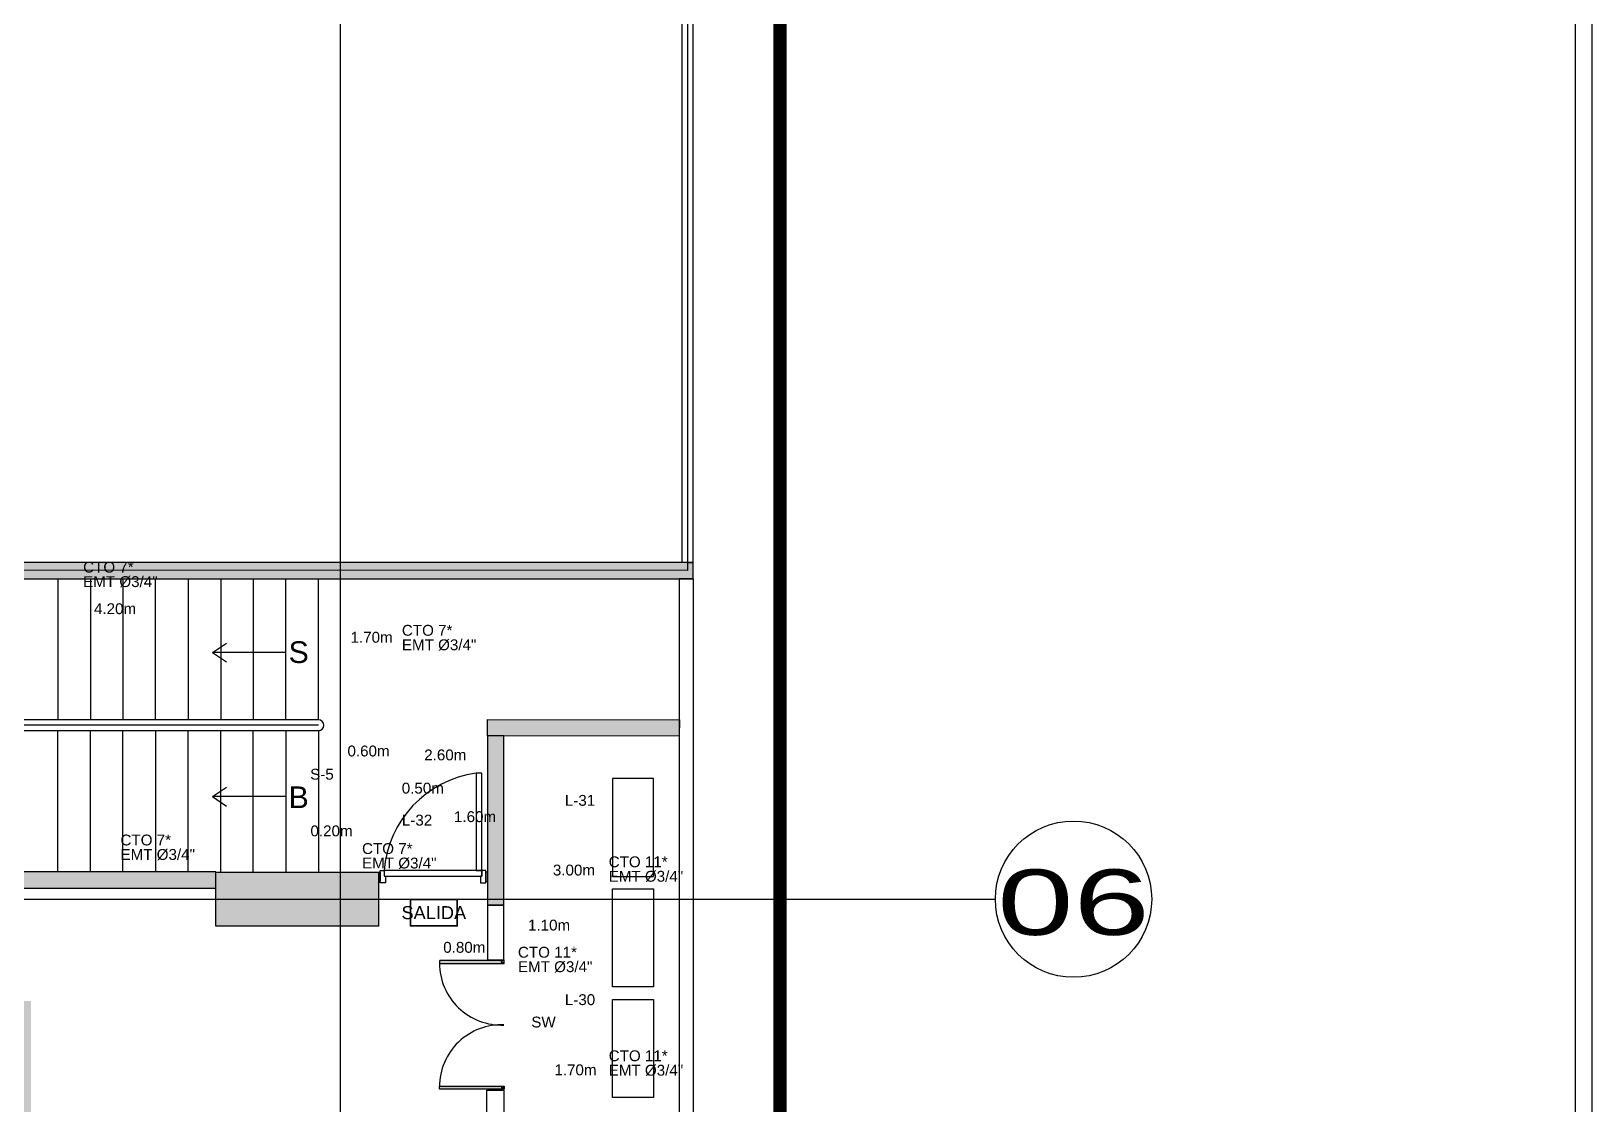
# Model space of a CAD drawing. Header units: metres. Extents: x 357 to 1031, y 43 to 2905.
# Drawn here: x 680.86 to 695.24, y 2481.47 to 2491.36 of the extents above; entities that cross this region are included whole.
import ezdxf

# ---------------------------------------------------------------- set-up
doc = ezdxf.new("R2010")
doc.units = ezdxf.units.M
doc.linetypes.add('HIDDEN', pattern=[9.525, 6.35, -3.175])
doc.layers.add('GG_PISO 5', color=8, linetype='Continuous')
doc.layers.add('TEXTOS MEDIDAS', color=7, linetype='Continuous')
doc.layers.add('L', color=7, linetype='Continuous', lineweight=15)
doc.layers.add('TEXTOS', color=250, linetype='Continuous', lineweight=20)
doc.styles.get("Standard").update_dxf_attribs({"font": 'arial.ttf'})
doc.styles.add('style2', font='arial.ttf', dxfattribs={"width": 1.5})
pattern_1 = [(0, (0, 0), (0, 6.985), [5.08, -1.905]), (90, (0, 0), (-6.985, 4e-16), [5.08, -1.905])]

# ---------------------------------------------------------------- blocks, each defined once
blk = doc.blocks.new('Salida_3.8W')
h = blk.add_hatch()
h.set_pattern_fill('ANGLE', color=256)
h.set_pattern_definition(pattern_1)
h.paths.add_polyline_path([(0.434, -0.01), (0.434, 0.303), (-0.434, 0.303), (-0.434, -0.01)])
h.paths.add_polyline_path([(-0.424, 0), (-0.424, 0.293), (0.424, 0.293), (0.424, 0)], flags=16)
h = blk.add_hatch()
h.set_pattern_fill('ANGLE', color=256)
h.set_pattern_definition(pattern_1)
h.paths.add_polyline_path([(0.434, -0.01), (0.434, 0.303), (-0.434, 0.303), (-0.434, -0.01)])
h.paths.add_polyline_path([(-0.424, 0), (-0.424, 0.293), (0.424, 0.293), (0.424, 0)], flags=16)
at = {"layer": 'L'}
h = blk.add_hatch(dxfattribs=at)
h.set_pattern_fill('ANGLE', color=3)
h.set_pattern_definition([(0, (-44.6785, -37.2514), (0, 6.985), [5.08, -1.905]), (90, (-44.6785, -37.2514), (-6.985, 4e-16), [5.08, -1.905])])
h.paths.add_polyline_path([(0.434, -0.01), (0.434, 0.303), (-0.434, 0.303), (-0.434, -0.01)])
h.paths.add_polyline_path([(-0.424, 0), (-0.424, 0.293), (0.424, 0.293), (0.424, 0)], flags=16)
h = blk.add_hatch(color=3, dxfattribs=at)
h.paths.add_polyline_path([(0.434, -0.01), (0.434, 0.303), (-0.434, 0.303), (-0.434, -0.01)])
h.paths.add_polyline_path([(-0.424, 0), (-0.424, 0.293), (0.424, 0.293), (0.424, 0)], flags=16)
at = {"layer": 'L', "color": 3}
for points in [[(-0.434, 0.303), (0.434, 0.303), (0.434, -0.01), (-0.434, -0.01)], [(-0.424, 0.293), (0.424, 0.293), (0.424, 0), (-0.424, 0)]]:
    blk.add_lwpolyline(points, close=True, dxfattribs=at)
at = {"layer": 'L', "color": 3, "insert": (0, 0.146, 712.661), "char_height": 0.15, "width": 0.84839, "attachment_point": 5}
blk.add_mtext('\\pxqc;SALIDA', dxfattribs=at)

msp = doc.modelspace()

# ---------------------------------------------------------------- hatches: boundary and pattern name
at = {"layer": 'GG_PISO 5'}
h = msp.add_hatch(color=256, dxfattribs=at)
h.paths.add_polyline_path([(667.959, 2527.915), (667.459, 2527.915), (667.459, 2529.415), (667.959, 2529.415)])
h.paths.add_polyline_path([(660.459, 2527.915), (659.959, 2527.915), (659.959, 2529.415), (660.459, 2529.415)])
h.paths.add_polyline_path([(683.957, 2527.915), (683.457, 2527.915), (683.457, 2529.415), (683.957, 2529.415)])
h.paths.add_polyline_path([(676.459, 2527.915), (675.959, 2527.915), (675.959, 2529.415), (676.459, 2529.415)])
h.paths.add_polyline_path([(684.457, 2519.39), (684.457, 2518.89), (682.957, 2518.89), (682.957, 2519.39)])
h.paths.add_polyline_path([(668.459, 2519.39), (668.459, 2518.89), (666.959, 2518.89), (666.959, 2519.39)])
h.paths.add_polyline_path([(675.459, 2519.39), (675.459, 2518.89), (676.959, 2518.89), (676.959, 2519.39)])
h.paths.add_polyline_path([(659.459, 2519.39), (659.459, 2518.89), (660.959, 2518.89), (660.959, 2519.39)])
h.paths.add_polyline_path([(684.457, 2511.39), (684.457, 2510.89), (682.957, 2510.89), (682.957, 2511.39)])
h.paths.add_polyline_path([(668.459, 2511.39), (668.459, 2510.89), (666.959, 2510.89), (666.959, 2511.39)])
h.paths.add_polyline_path([(675.459, 2511.39), (675.459, 2510.89), (676.959, 2510.89), (676.959, 2511.39)])
h.paths.add_polyline_path([(659.459, 2511.39), (659.459, 2510.89), (660.959, 2510.89), (660.959, 2511.39)])
h.paths.add_polyline_path([(684.457, 2501.29), (684.457, 2500.79), (682.957, 2500.79), (682.957, 2501.29)])
h.paths.add_polyline_path([(668.459, 2501.29), (668.459, 2500.79), (666.959, 2500.79), (666.959, 2501.29)])
h.paths.add_polyline_path([(675.459, 2501.29), (675.459, 2500.79), (676.959, 2500.79), (676.959, 2501.29)])
h.paths.add_polyline_path([(659.459, 2501.29), (659.459, 2500.79), (660.959, 2500.79), (660.959, 2501.29)])
h.paths.add_polyline_path([(684.457, 2493.29), (684.457, 2492.79), (682.957, 2492.79), (682.957, 2493.29)])
h.paths.add_polyline_path([(668.459, 2493.29), (668.459, 2492.79), (666.959, 2492.79), (666.959, 2493.29)])
h.paths.add_polyline_path([(675.459, 2493.29), (675.459, 2492.79), (676.959, 2492.79), (676.959, 2493.29)])
h.paths.add_polyline_path([(659.459, 2493.29), (659.459, 2492.79), (660.959, 2492.79), (660.959, 2493.29)])
h.paths.add_polyline_path([(676.459, 2483.613), (675.959, 2483.613), (675.959, 2482.115), (676.459, 2482.117)])
h.paths.add_polyline_path([(682.561, 2483.615), (684.061, 2483.615), (684.061, 2483.115), (682.561, 2483.115)])
h.paths.add_polyline_path([(660.459, 2482.115), (660.459, 2483.615), (659.959, 2483.615), (659.959, 2482.115)])
h.paths.add_polyline_path([(667.959, 2482.115), (667.959, 2483.446), (667.459, 2483.446), (667.459, 2482.115)])
h.paths.add_polyline_path([(683.457, 2475.09), (683.457, 2477.49), (683.957, 2477.49), (683.957, 2475.09)])
h.paths.add_polyline_path([(675.959, 2477.49), (675.959, 2475.09), (676.459, 2475.09), (676.459, 2477.49)])
h.paths.add_polyline_path([(667.459, 2477.49), (667.459, 2475.09), (667.959, 2475.09), (667.959, 2477.49)])
h.paths.add_polyline_path([(660.459, 2477.49), (660.459, 2475.09), (659.959, 2475.09), (659.959, 2477.49)])
at = {"layer": 'GG_PISO 5', "ltscale": 0.03}
h = msp.add_hatch(color=256, dxfattribs=at)
h.dxf.hatch_style = 1
h.paths.add_polyline_path([(669.122, 2483.446), (669.272, 2483.446), (669.273, 2482.267), (669.123, 2482.267)])
h.paths.add_polyline_path([(670.835, 2482.11), (670.834, 2482.27), (667.959, 2482.27), (667.959, 2482.115)])
h.paths.add_polyline_path([(667.609, 2477.491), (667.609, 2482.116), (667.459, 2482.116), (667.459, 2477.857), (667.459, 2477.491)])
h.paths.add_polyline_path([(670.837, 2478.94), (670.687, 2478.94), (670.686, 2482.11), (670.836, 2482.11)])
h.paths.add_polyline_path([(669.618, 2479.09), (669.619, 2477.401), (669.769, 2477.401), (669.768, 2479.09)])
h.paths.add_polyline_path([(669.769, 2477.401), (669.919, 2477.401), (669.919, 2477.551), (669.769, 2477.551)])
h.paths.add_polyline_path([(671.019, 2477.551), (670.869, 2477.551), (670.869, 2476.901), (671.019, 2476.901)])
h.paths.add_polyline_path([(670.819, 2477.401), (670.869, 2477.401), (670.869, 2477.551), (670.819, 2477.551)])
h.paths.add_polyline_path([(670.869, 2475.701), (670.869, 2475.206), (671.019, 2475.206), (671.019, 2475.701)])
h.paths.add_polyline_path([(667.459, 2475.056), (671.019, 2475.056), (671.019, 2475.206), (667.959, 2475.206), (667.959, 2475.091), (667.459, 2475.091)])
h.paths.add_polyline_path([(674.334, 2477.551), (674.334, 2477.401), (673.768, 2477.401), (673.768, 2475.036), (673.618, 2475.036), (673.618, 2477.551)])
h.paths.add_polyline_path([(676.887, 2477.551), (676.887, 2477.401), (676.459, 2477.401), (676.459, 2477.491), (675.959, 2477.491), (675.959, 2477.401), (675.534, 2477.401), (675.534, 2477.551)])
h.paths.add_polyline_path([(673.768, 2475.036), (680.81, 2475.036), (680.81, 2475.189), (673.768, 2475.189)])
h.paths.add_polyline_path([(679.086, 2477.551), (679.086, 2477.401), (678.087, 2477.401), (678.087, 2477.551)])
h.paths.add_polyline_path([(678.511, 2475.189), (678.661, 2475.189), (678.661, 2477.401), (678.511, 2477.401), (678.511, 2477.403), (678.511, 2475.189), (678.511, 2475.189)])
h.paths.add_polyline_path([(680.286, 2477.551), (680.286, 2477.401), (680.81, 2477.401), (680.81, 2475.036), (680.961, 2475.036), (680.961, 2477.551)])
h.paths.add_polyline_path([(683.957, 2475.191), (687.758, 2475.191), (687.758, 2475.041), (683.406, 2475.041), (683.406, 2477.49), (683.457, 2477.49), (683.457, 2475.09), (683.957, 2475.09)])
h.paths.add_polyline_path([(687.192, 2476.695), (687.192, 2475.191), (687.042, 2475.191), (687.042, 2476.695)], flags=17)
h.paths.add_polyline_path([(687.192, 2476.695), (687.608, 2476.695), (687.608, 2476.545), (687.192, 2476.545)], flags=17)
h.paths.add_polyline_path([(687.758, 2476.695), (687.758, 2475.191), (687.608, 2475.191), (687.608, 2476.695)])
h.paths.add_polyline_path([(683.57, 2477.49), (683.57, 2481.103), (683.406, 2481.103), (683.406, 2477.49)])
h.paths.add_polyline_path([(684.613, 2479.011), (687.608, 2479.011), (687.608, 2478.861), (684.613, 2478.861)])
h.paths.add_polyline_path([(685.065, 2479.95), (685.065, 2479.011), (685.215, 2479.011), (685.215, 2479.95)])
h.paths.add_polyline_path([(683.707, 2479.011), (683.57, 2479.011), (683.57, 2478.861), (683.707, 2478.861)])
h.paths.add_polyline_path([(687.758, 2481.103), (687.758, 2479.899), (687.608, 2479.899), (687.608, 2481.103)])
h.paths.add_polyline_path([(685.059, 2481.103), (687.608, 2481.103), (687.608, 2480.953), (685.059, 2480.953)])
h.paths.add_polyline_path([(685.065, 2484.871), (685.065, 2483.31), (685.215, 2483.31), (685.215, 2484.871)])
h.paths.add_polyline_path([(686.83, 2484.867), (685.065, 2484.871), (685.065, 2485.021), (686.831, 2485.017)])
h.paths.add_polyline_path([(682.561, 2483.617), (678.91, 2483.617), (678.91, 2483.467), (682.561, 2483.467)])
h.paths.add_polyline_path([(680.86, 2481.103), (680.71, 2481.103), (680.71, 2482.428), (680.86, 2482.428)])
h.paths.add_polyline_path([(680.71, 2482.114), (680.71, 2482.264), (680.077, 2482.265), (680.077, 2482.115)])
h.paths.add_polyline_path([(673.972, 2481.103), (680.86, 2481.103), (680.86, 2480.953), (673.972, 2480.953)])
h.paths.add_polyline_path([(679.211, 2481.103), (679.061, 2481.103), (679.061, 2482.114), (679.211, 2482.114)])
h.paths.add_polyline_path([(678.623, 2482.114), (678.623, 2482.264), (679.277, 2482.265), (679.277, 2482.115)])
h.paths.add_polyline_path([(677.259, 2482.115), (677.259, 2482.265), (677.823, 2482.265), (677.823, 2482.115)])
h.paths.add_polyline_path([(677.562, 2481.103), (677.412, 2481.103), (677.412, 2482.115), (677.562, 2482.115)])
h.paths.add_polyline_path([(673.972, 2482.115), (673.972, 2482.27), (675.959, 2482.265), (675.959, 2482.115)])
h.paths.add_polyline_path([(678.91, 2483.617), (678.91, 2486.316), (679.06, 2486.316), (679.06, 2483.617)])
h.paths.add_polyline_path([(686.958, 2486.466), (678.91, 2486.466), (678.91, 2486.316), (686.958, 2486.316)])
at = {"layer": 'GG_PISO 5'}
h = msp.add_hatch(color=256, dxfattribs=at)
edge = h.paths.add_edge_path()
edge.add_line((685.217, 2482.799), (684.627, 2482.799))
edge.add_arc((684.627, 2482.795), 0.00469, 89.9997, 179.9997)
edge.add_line((684.622, 2482.795), (684.622, 2482.776))
edge.add_arc((684.627, 2482.776), 0.00469, 179.9997, 269.9997)
edge.add_line((684.627, 2482.771), (685.213, 2482.771))
edge.add_arc((685.213, 2482.776), 0.00469, 269.9997, 359.9997)
edge.add_line((685.217, 2482.776), (685.217, 2482.799))
h = msp.add_hatch(color=256, dxfattribs=at)
edge = h.paths.add_edge_path()
edge.add_line((685.217, 2481.613), (684.627, 2481.613))
edge.add_arc((684.627, 2481.618), 0.00469, 180.0003, 270.0003, ccw=False)
edge.add_line((684.622, 2481.618), (684.622, 2481.637))
edge.add_arc((684.627, 2481.637), 0.00469, 90.0003, 180.0003, ccw=False)
edge.add_line((684.627, 2481.642), (685.213, 2481.642))
edge.add_arc((685.213, 2481.637), 0.00469, 0.0003, 90.0003, ccw=False)
edge.add_line((685.217, 2481.637), (685.217, 2481.613))

# ---------------------------------------------------------------- linework, layer by layer
for p, q in [((683.707, 2531.685), (683.707, 2472.125)), ((683.707, 2531.685), (683.707, 2472.125)), ((681.106, 2486.317), (681.106, 2485.017)), ((681.406, 2486.317), (681.406, 2485.017)), ((681.706, 2486.317), (681.706, 2485.017)), ((682.006, 2485.017), (682.006, 2486.317)), ((682.306, 2486.317), (682.306, 2485.017)), ((682.606, 2486.317), (682.606, 2485.017)), ((682.906, 2486.317), (682.906, 2485.017)), ((683.206, 2485.017), (683.206, 2486.317)), ((683.506, 2485.017), (683.506, 2486.317)), ((683.506, 2485.017), (680.506, 2485.017)), ((683.506, 2484.967), (680.506, 2484.967)), ((683.506, 2484.917), (680.506, 2484.917)), ((681.106, 2483.617), (681.106, 2484.917)), ((681.406, 2483.617), (681.406, 2484.917)), ((681.706, 2483.617), (681.706, 2484.917)), ((682.006, 2484.917), (682.006, 2483.617)), ((682.306, 2483.617), (682.306, 2484.917)), ((682.606, 2483.617), (682.606, 2484.917)), ((682.906, 2483.617), (682.906, 2484.917)), ((683.206, 2484.917), (683.207, 2483.616)), ((683.506, 2484.917), (683.506, 2483.617)), ((658.079, 2483.365), (689.742, 2483.365)), ((685.159, 2482.802), (685.159, 2482.806)), ((685.159, 2482.806), (685.215, 2482.806)), ((685.215, 2482.802), (685.159, 2482.802)), ((685.192, 2482.783), (685.192, 2482.802)), ((685.192, 2482.802), (685.215, 2482.802)), ((685.215, 2482.806), (685.215, 2482.802)), ((685.215, 2482.802), (685.215, 2482.783)), ((685.21, 2482.778), (685.196, 2482.778)), ((685.215, 2481.611), (685.159, 2481.611)), ((685.159, 2481.611), (685.159, 2481.606)), ((685.159, 2481.606), (685.215, 2481.606)), ((685.192, 2481.63), (685.192, 2481.611)), ((685.192, 2481.611), (685.215, 2481.611)), ((685.21, 2481.634), (685.196, 2481.634)), ((685.215, 2481.611), (685.215, 2481.63)), ((685.215, 2481.606), (685.215, 2481.611))]:
    msp.add_line(p, q, dxfattribs=at)
at = {"layer": 'GG_PISO 5', "ltscale": 5, "const_width": 0.12}
msp.add_lwpolyline([(656.165, 2529.416), (687.758, 2529.416), (687.758, 2474.941), (656.165, 2474.941)], close=True, dxfattribs=at)
at = {"layer": 'GG_PISO 5'}
for points in [[(695.085, 2475.166), (695.085, 2529.491), (695.235, 2529.491), (695.235, 2475.166)], [(670.835, 2482.185), (667.532, 2482.185), (667.532, 2477.237), (657.019, 2477.241), (657.019, 2526.092), (660.03, 2526.092), (660.036, 2529.061), (670.589, 2529.061), (670.589, 2527.787), (674.041, 2527.798), (674.041, 2529.03), (676.384, 2529.019), (676.384, 2526.262), (686.907, 2526.262), (686.907, 2486.393), (679.027, 2486.395), (679.027, 2484.492), (678.024, 2484.493), (678.027, 2483.533), (676.028, 2483.533), (676.034, 2482.189), (673.972, 2482.195)], [(683.206, 2485.639), (682.531, 2485.639), (682.661, 2485.725)], [(683.206, 2485.639), (682.531, 2485.639), (682.661, 2485.552)], [(683.206, 2484.31), (682.531, 2484.31), (682.661, 2484.396)], [(683.206, 2484.31), (682.531, 2484.31), (682.661, 2484.223)], [(684.061, 2483.615), (684.074, 2483.615), (684.074, 2483.528), (684.061, 2483.528)], [(684.125, 2483.577), (684.125, 2483.515), (684.074, 2483.515), (684.074, 2483.628), (684.112, 2483.628), (684.112, 2483.577), (684.125, 2483.577)], [(684.998, 2483.577), (684.998, 2483.515), (685.049, 2483.515), (685.049, 2483.628), (685.011, 2483.628), (685.011, 2483.577), (684.998, 2483.577)], [(685.061, 2483.615), (685.049, 2483.615), (685.049, 2483.528), (685.061, 2483.528)]]:
    msp.add_lwpolyline(points, dxfattribs=at)
for points in [[(686.857, 2526.191), (686.907, 2526.191), (686.907, 2486.466), (686.857, 2486.466)], [(686.958, 2526.191), (686.907, 2526.191), (686.907, 2486.466), (686.958, 2486.466)], [(686.958, 2486.466), (678.91, 2486.466), (678.91, 2486.316), (686.958, 2486.316)], [(686.83, 2481.103), (686.96, 2481.103), (686.96, 2486.316), (686.83, 2486.316)], [(686.83, 2484.867), (685.065, 2484.871), (685.065, 2485.021), (686.831, 2485.017)], [(685.065, 2484.871), (685.065, 2483.31), (685.215, 2483.31), (685.215, 2484.871)], [(686.214, 2483.575), (686.594, 2483.575), (686.594, 2484.477), (686.214, 2484.477)], [(682.561, 2483.617), (678.91, 2483.616), (678.91, 2483.466), (682.561, 2483.467)], [(682.561, 2483.615), (684.061, 2483.615), (684.061, 2483.115), (682.561, 2483.115)], [(685.011, 2483.577), (685.011, 2483.628), (684.112, 2483.628), (684.112, 2483.577)], [(686.214, 2483.459), (686.594, 2483.459), (686.594, 2482.557), (686.214, 2482.557)], [(685.215, 2483.31), (685.064, 2483.31), (685.064, 2482.806), (685.215, 2482.806)], [(686.214, 2482.441), (686.594, 2482.441), (686.594, 2481.539), (686.214, 2481.539)], [(685.215, 2481.103), (685.058, 2481.103), (685.058, 2481.606), (685.215, 2481.606)]]:
    msp.add_lwpolyline(points, close=True, dxfattribs=at)
at = {"layer": 'GG_PISO 5', "linetype": 'HIDDEN'}
msp.add_lwpolyline([(684.96, 2483.628), (685.011, 2483.628), (685.011, 2484.526), (684.96, 2484.526)], close=True, dxfattribs=at)
at = {"layer": 'GG_PISO 5'}
for points in [[(685.217, 2482.799), (684.627, 2482.799, 0.414214), (684.622, 2482.795), (684.622, 2482.776, 0.414214), (684.627, 2482.771), (685.213, 2482.771, 0.414214), (685.217, 2482.776)], [(685.217, 2481.613), (684.627, 2481.613, -0.414214), (684.622, 2481.618), (684.622, 2481.637, -0.414214), (684.627, 2481.642), (685.213, 2481.642, -0.414214), (685.217, 2481.637)]]:
    msp.add_lwpolyline(points, format="xyb", close=True, dxfattribs=at)
at = {"layer": 'GG_PISO 5', "linetype": 'Continuous'}
msp.add_circle((690.462, 2483.365), 0.72, dxfattribs=at)
at = {"layer": 'GG_PISO 5'}
for centre in [(685.203, 2482.785), (685.203, 2481.627)]:
    msp.add_circle(centre, 0.00234, dxfattribs=at)
for centre, radius, start, end in [((683.506, 2484.967), 0.05, 270, 90), ((685.095, 2483.549), 0.987, 97.8945, 175.4314), ((685.196, 2482.783), 0.00469, 179.9997, 269.9997), ((685.21, 2482.783), 0.00469, 269.9997, 359.9997), ((685.196, 2481.63), 0.00469, 90.0003, 180.0003), ((685.21, 2481.63), 0.00469, 0.0003, 90.0003)]:
    msp.add_arc(centre, radius, start, end, dxfattribs=at)
at = {"layer": 'GG_PISO 5', "ltscale": 0.1}
for centre, start, end in [((685.191, 2482.774), 179.856, 272.4514), ((685.191, 2481.638), 87.5486, 180.144)]:
    msp.add_arc(centre, 0.569, start, end, dxfattribs=at)

# ---------------------------------------------------------------- block references
at = {"layer": 'L', "xscale": 0.5, "yscale": 0.8}
msp.add_blockref('Salida_3.8W', (684.569, 2483.123), dxfattribs=at)

# ---------------------------------------------------------------- texts
at = {"layer": 'GG_PISO 5'}
for s, height, p in [('S', 0.2, (683.231, 2485.541)), ('B', 0.2, (683.231, 2484.204)), ('SW', 0.1, (685.467, 2482.183))]:
    msp.add_text(s, height=height, rotation=359.9331, dxfattribs=at).set_placement(p)
at = {"layer": 'GG_PISO 5', "style": 'style2', "width": 1.5}
msp.add_text('06', height=0.6031, rotation=0.0293, dxfattribs=at).set_placement((689.759, 2483.035))
at = {"layer": 'TEXTOS', "char_height": 0.1, "width": 0.6806, "attachment_point": 1}
for s, insert in [('\\A1;\\pxsm0.8;CTO 7*\\PEMT Ø3/4"       ', (681.339, 2486.474)), ('\\A1;\\pxsm0.8;CTO 7*\\PEMT Ø3/4"       ', (684.275, 2485.892)), ('\\A1;\\pxsm0.8;CTO 7*\\PEMT Ø3/4"       ', (681.683, 2483.96)), ('\\A1;\\pxsm0.8;CTO 7*\\PEMT Ø3/4"       ', (683.908, 2483.881)), ('\\A1;\\pxsm0.8;CTO 11*\\PEMT Ø3/4"       ', (686.18, 2483.759)), ('\\A1;\\pxsm0.8;CTO 11*\\PEMT Ø3/4"       ', (685.344, 2482.926)), ('\\A1;\\pxsm0.8;CTO 11*\\PEMT Ø3/4"       ', (686.18, 2481.972))]:
    msp.add_mtext(s, dxfattribs=dict(at, insert=insert))
at = {"layer": 'TEXTOS', "char_height": 0.1, "attachment_point": 1}
for s, width, insert in [('\\pxqc;S-5', 0.77349, (683.152, 2484.566)), ('\\pxqc;L-31', 0.27392, (685.779, 2484.325)), ('\\pxqc;L-32', 0.27392, (684.278, 2484.143)), ('\\pxqc;L-30', 0.27392, (685.779, 2482.489))]:
    msp.add_mtext_dynamic_manual_height_columns(s, width=width, gutter_width=0.325, heights=[0], dxfattribs=dict(at, insert=insert))
at = {"layer": 'TEXTOS MEDIDAS', "char_height": 0.1, "width": 0.6806, "attachment_point": 1}
for s, insert in [('\\A1;\\pxsm0.8;4.20m      ', (681.439, 2486.091)), ('\\A1;\\pxsm0.8;1.70m       ', (683.802, 2485.828))]:
    msp.add_mtext(s, dxfattribs=dict(at, insert=insert))
at = {"layer": 'TEXTOS MEDIDAS', "char_height": 0.1, "attachment_point": 1}
for s, heights, insert in [('\\pxqc;0.60m', [0.1], (683.831, 2484.78)), ('\\pxqc;2.60m', [0.1], (684.538, 2484.744)), ('\\pxqc;0.50m', [0.1], (684.331, 2484.438)), ('\\pxqc;1.60m', [0.1], (684.812, 2484.175)), ('\\pxqc;0.20m', [0.1], (683.49, 2484.044)), ('\\pxqc;3.00m', [0], (685.723, 2483.683)), ('\\pxqc;1.10m', [0], (685.494, 2483.176)), ('\\pxqc;0.80m', [0], (684.713, 2482.971)), ('\\pxqc;1.70m', [0], (685.737, 2481.842))]:
    msp.add_mtext_dynamic_manual_height_columns(s, width=0.27392, gutter_width=0.325, heights=heights, dxfattribs=dict(at, insert=insert))

doc.saveas('drawing.dxf')
